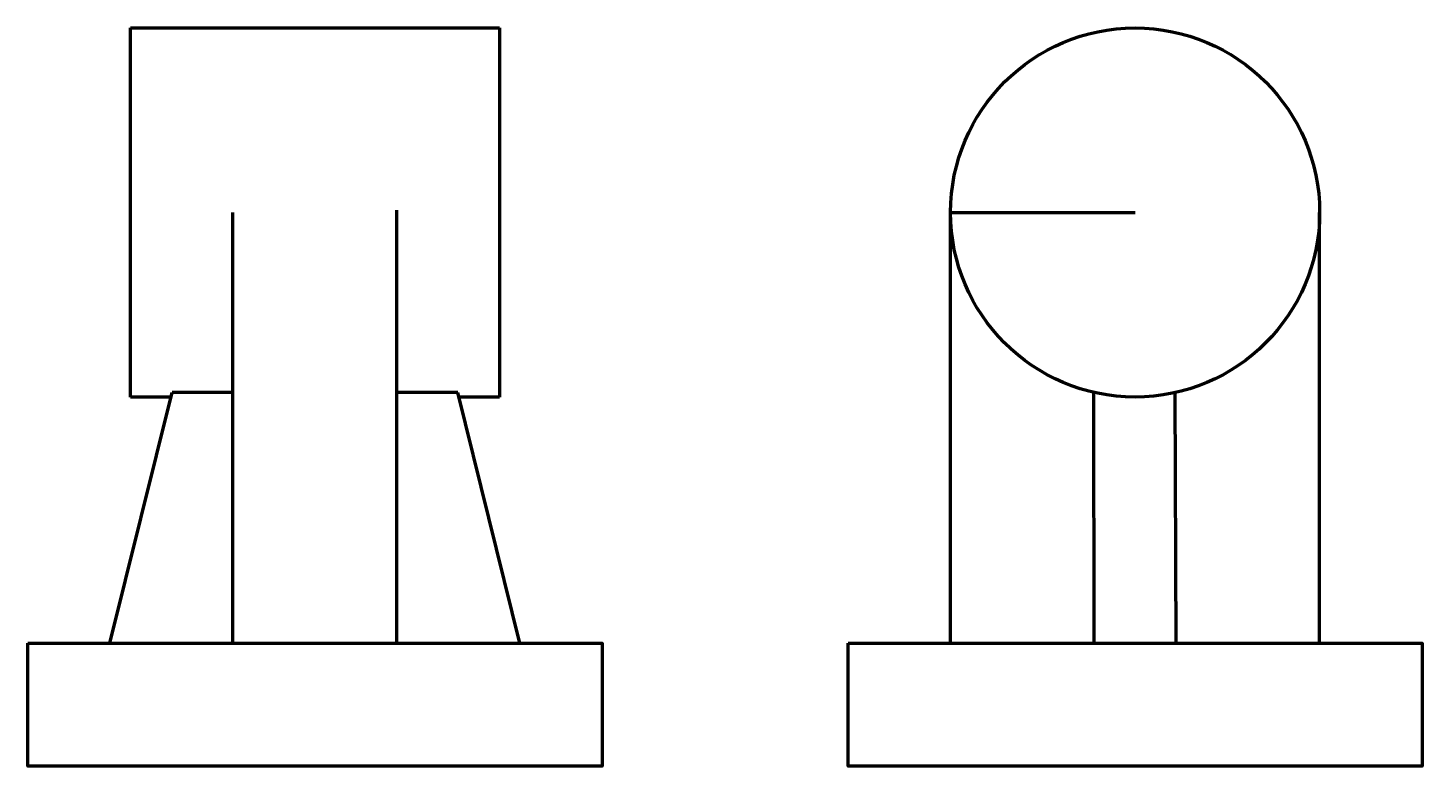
# Model space of a CAD drawing. Header units: millimetres. Extents: x 185 to 355, y 66 to 156.
import ezdxf

# ---------------------------------------------------------------- set-up
doc = ezdxf.new("R2010")
doc.units = ezdxf.units.MM
doc.header["$MEASUREMENT"] = 0
doc.layers.add('Контур', color=7, linetype='Continuous', lineweight=70)

msp = doc.modelspace()

# ---------------------------------------------------------------- linework, layer by layer
at = {"layer": 'Контур'}
for p, q in [((197.46, 111.06), (197.46, 156.06)), ((197.46, 156.06), (242.46, 156.06)), ((242.46, 156.06), (242.46, 111.06)), ((209.96, 81.06), (209.96, 133.56)), ((229.96, 133.56), (229.96, 133.86)), ((229.96, 81.06), (229.96, 133.56)), ((297.46, 81.06), (297.46, 133.56)), ((297.46, 133.56), (319.96, 133.56)), ((342.46, 81.06), (342.46, 133.56)), ((194.96, 81.06), (202.53, 111.63)), ((202.46, 111.06), (197.46, 111.06)), ((209.96, 111.63), (202.53, 111.63)), ((237.39, 111.63), (229.96, 111.63)), ((244.96, 81.06), (237.39, 111.63)), ((242.46, 111.06), (237.46, 111.06)), ((314.96, 81.06), (314.92, 111.63)), ((324.96, 81.06), (324.86, 111.6))]:
    msp.add_line(p, q, dxfattribs=at)
for points in [[(184.96, 81.06), (254.96, 81.06), (254.96, 66.06), (184.96, 66.06)], [(284.96, 81.06), (354.96, 81.06), (354.96, 66.06), (284.96, 66.06)]]:
    msp.add_lwpolyline(points, close=True, dxfattribs=at)
msp.add_circle((319.96, 133.56), 22.5, dxfattribs=at)

doc.saveas('drawing.dxf')
